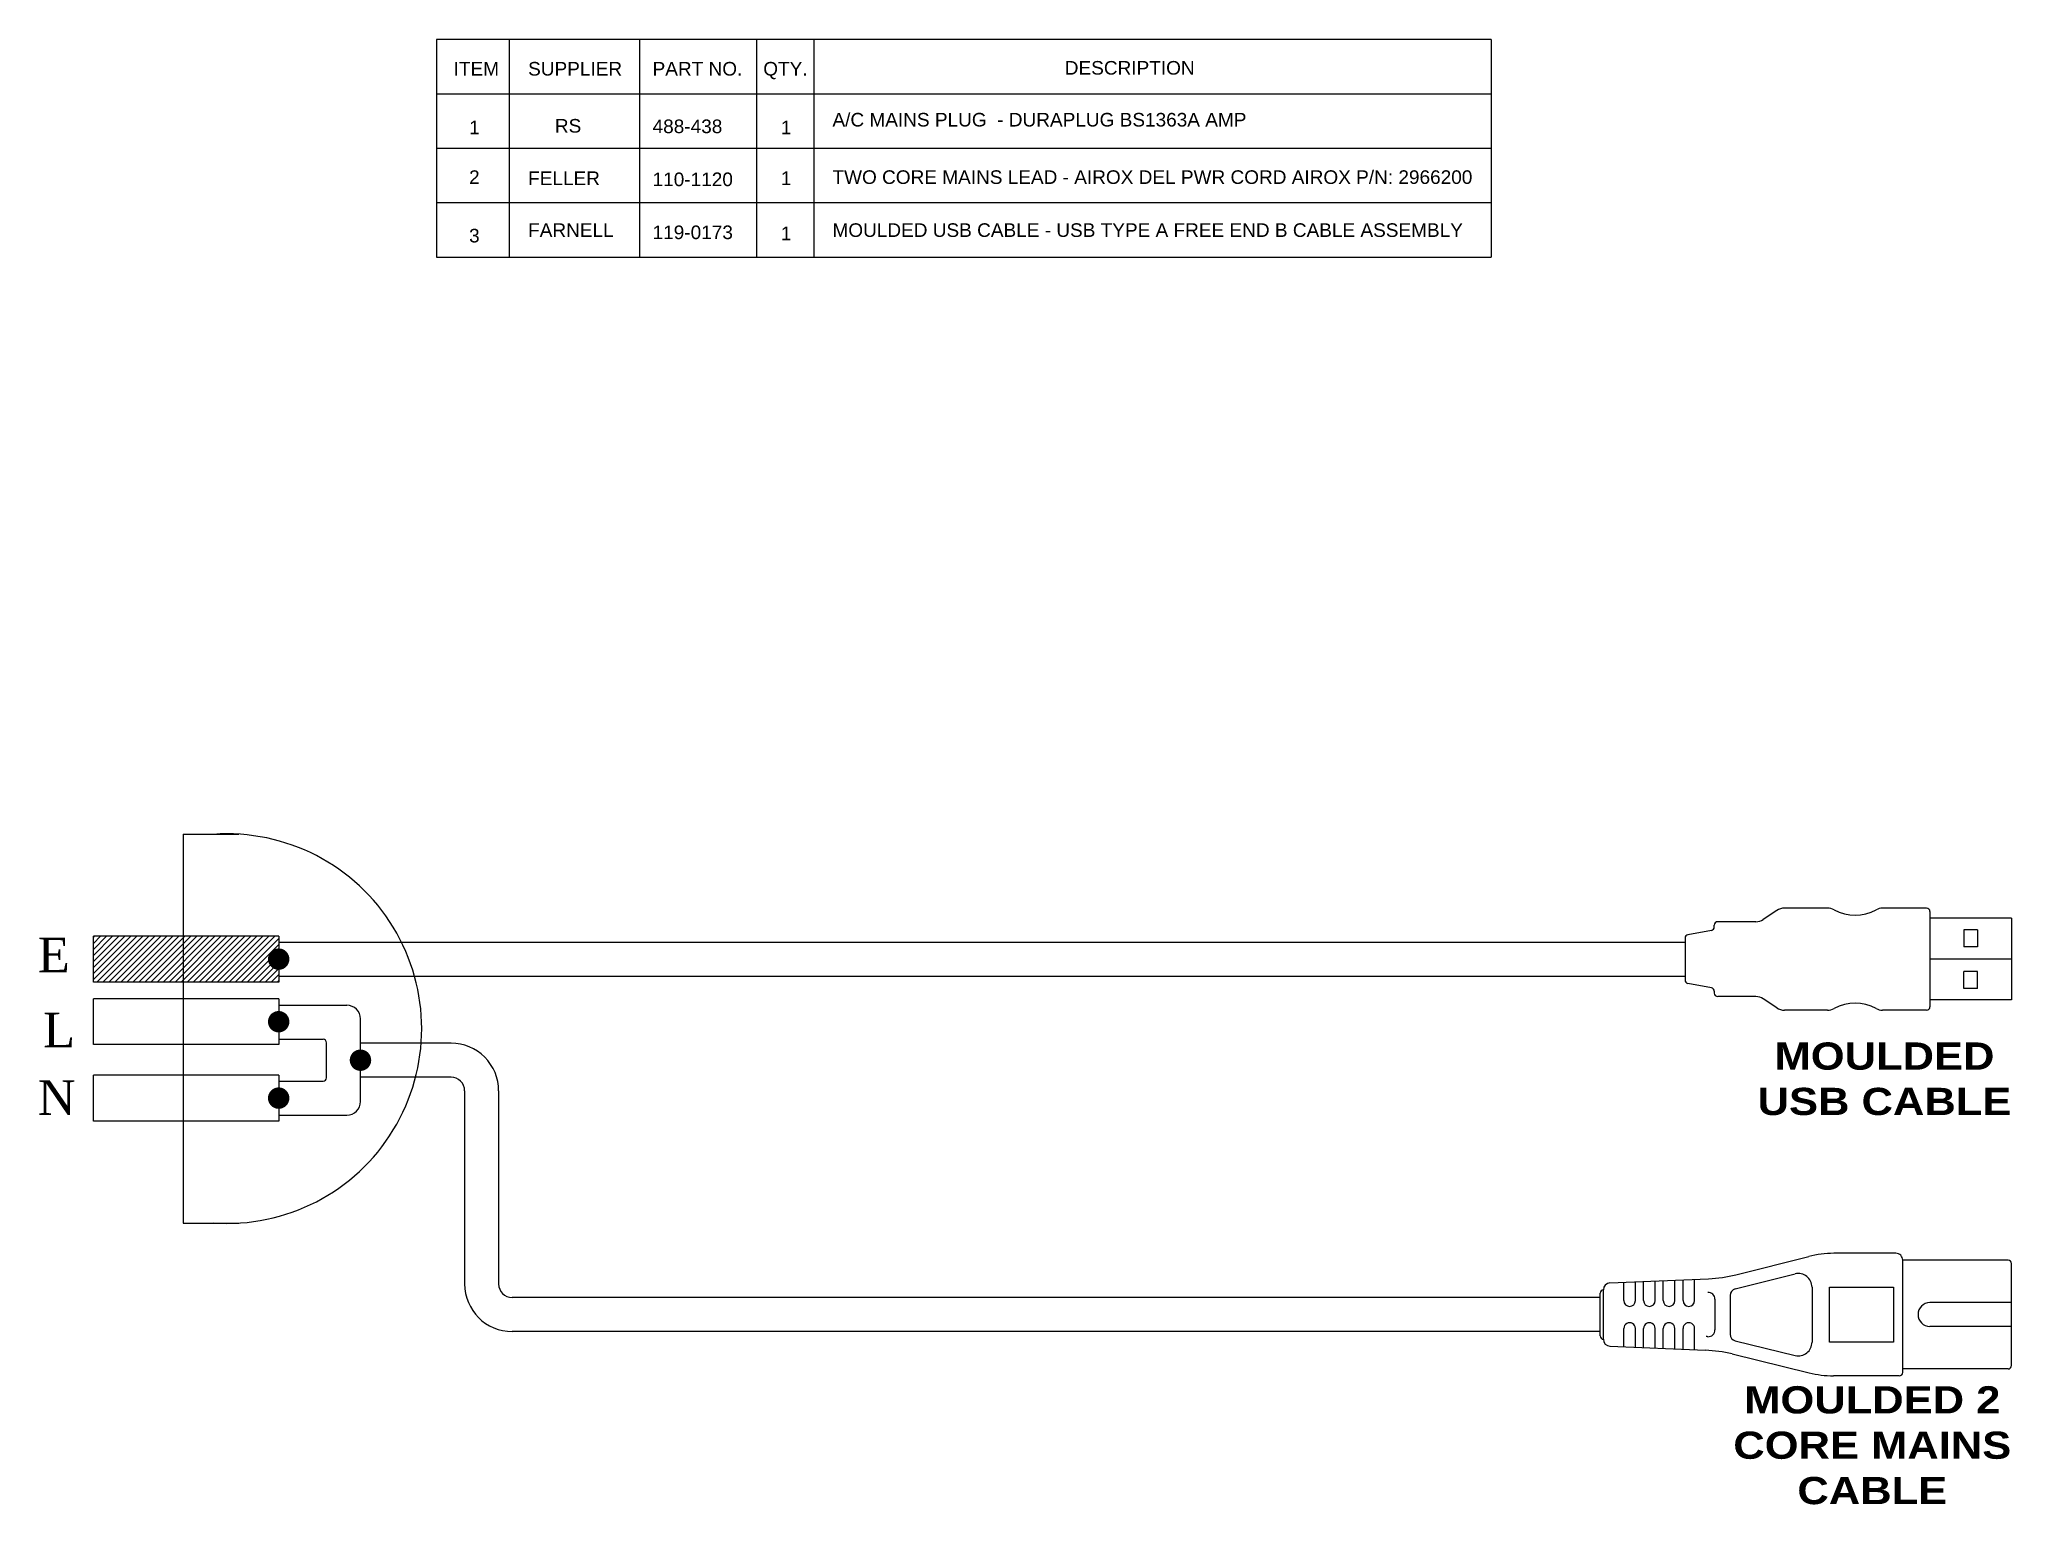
# Model space of a CAD drawing. Extents: x -214 to 76, y -21 to 194.
import ezdxf

# ---------------------------------------------------------------- set-up
doc = ezdxf.new("R2010")
doc.units = 0
doc.header["$LTSCALE"] = 1.87
doc.header["$MEASUREMENT"] = 0
doc.layers.get('0').update_dxf_attribs({"linetype": 'CONTINUOUS'})
doc.layers.add('DIM', color=7, linetype='CONTINUOUS')

# ---------------------------------------------------------------- blocks, each defined once
blk = doc.blocks.new('B3')
at = {"layer": 'DIM', "const_width": 0.031}
blk.add_lwpolyline([(-0.01555379570035331, 0.0004659632008561232, 1), (0.01544620429964549, 0.0004659632008561232, 1)], format="xyb", close=True, dxfattribs=at)

msp = doc.modelspace()

# ---------------------------------------------------------------- hatches: boundary and pattern name
h = msp.add_hatch()
h.set_pattern_fill('ANSI31', color=256, scale=5, style=0)
h.set_pattern_definition([(45, (-1.4210854715202e-12, -0.5218108752688195), (-0.4419417382415922, 0.4419417382415922), [])])
h.paths.add_polyline_path([(-187.9947589956757, 62.44002075437344), (-205.9059146049015, 62.44002075437344), (-205.9059146049015, 55.70256624245526), (-187.9947589956756, 55.70256624245526)])
edge = h.paths.add_edge_path()
edge.add_line((-178.6795734112657, 61.04948262314553), (-178.6795734112624, 62.44002075437343))
edge.add_line((-178.6795734112624, 62.44002075437343), (-187.9947589956757, 62.44002075437342))
edge.add_line((-187.9947589956757, 62.44002075437342), (-187.9947589956757, 55.70256624245527))
edge.add_line((-187.9947589956757, 55.70256624245527), (-178.6795734112708, 55.70256624245526))
edge.add_line((-178.6795734112708, 55.70256624245526), (-178.6795734112675, 58.28429873682418))
edge.add_ellipse((-178.6795734112657, 59.07129495017799), major_axis=(0.5564903592306671, 0.5564903592306671), ratio=0.9999999999999889, start_angle=134.9999999999997, end_angle=225.0000000000003, ccw=False)
edge.add_ellipse((-178.6795734112657, 59.07129495017799), major_axis=(0.5564903592306684, 0.5564903592306684), ratio=0.9999999999999936, start_angle=45.00000000008089, end_angle=134.9999999999998, ccw=False)
edge.add_line((-178.6795734112668, 59.85829116353188), (-178.6795734112657, 61.04948262314553))

# ---------------------------------------------------------------- linework, layer by layer
for p, q in [((-155.461528790797, 194.2571981285859), (-155.461528790797, 162.2571981285859)), ((-0.4230352717543866, 194.2571981285859), (-155.461528790797, 194.2571981285859)), ((-144.7933706895363, 194.2571981285859), (-144.7933706895363, 162.2571981285859)), ((-125.6371549083909, 194.2571981285859), (-125.6371549083908, 162.2571981285859)), ((-108.4290293517887, 194.2571981285859), (-108.4290293517886, 162.2571981285859)), ((-99.98730742553286, 194.2571981285859), (-99.98730742553278, 162.2571981285859)), ((-0.4230352717543866, 194.2571981285859), (-0.4230352717544008, 162.2571981285859)), ((-155.461528790797, 186.2571981285859), (-0.4230352717543866, 186.2571981285859)), ((-155.461528790797, 178.2571981285859), (-0.4230352717543937, 178.2571981285859)), ((-0.4230352717544008, 170.2571981285859), (-155.461528790797, 170.2571981285859)), ((-155.461528790797, 162.2571981285859), (-0.4230352717544008, 162.2571981285859)), ((-192.7254584694483, 77.43343804409048), (-192.7254584694483, 20.28010084293463)), ((-192.7254584694483, 77.43343804409048), (-184.5595369597536, 77.43343804409048)), ((32.38235422872489, 63.78684995721969), (32.3823542287249, 64.07129349841438)), ((38.47680295326089, 64.57129349841435), (32.8823542287249, 64.57129349841438)), ((41.57850511173842, 66.23539408709004), (39.58620334571135, 64.90719290973867)), ((49.04223340879282, 66.57129349841435), (42.68790550418888, 66.57129349841435)), ((63.58235422872488, 66.57129349841435), (57.12247504865693, 66.57129349841435)), ((64.08235422872488, 66.07129349841435), (64.08235422872488, 52.07129349841436)), ((76.08235422872488, 65.07129349841435), (64.08235422872488, 65.07129349841435)), ((76.08235422872488, 65.07129349841438), (76.08235422872488, 53.07129349841438)), ((-205.9059146049015, 55.70256624245526), (-205.9059146049015, 62.44002075437344)), ((-178.6795734112624, 62.44002075437344), (-205.9059146049015, 62.44002075437344)), ((-205.9059146049015, 56.91153946867027), (-205.9059146049015, 61.23104752815843)), ((-178.6795734112624, 62.44002075437344), (-178.6795734112708, 55.70256624245526)), ((-178.6795734112642, 61.75286130695452), (-178.6795734112642, 57.43335034393909)), ((-178.6795734112425, 61.57129349841435), (28.08235422872486, 61.57129349841435)), ((-178.6795734112642, 61.57129349841435), (-178.6795734112689, 56.57129349841435)), ((-178.6795734112425, 61.57129349841435), (-178.6795734112425, 56.57129349841435)), ((28.08235422872486, 62.15573703960904), (28.08235422872486, 55.98684995721968)), ((28.08235422872485, 62.07129349841432), (28.08235422872486, 57.07129349841436)), ((28.08235422872486, 61.07129349841433), (28.08235422872486, 57.07129349841436)), ((31.97380818681639, 63.29528493247789), (28.49090027063336, 62.64730206435083)), ((69.08235422872488, 63.37129349841437), (69.08235422872488, 60.87129349841437)), ((71.08235422872488, 63.37129349841437), (69.08235422872488, 63.3712934984144)), ((71.08235422872488, 63.37129349841437), (71.08235422872488, 60.87129349841437)), ((28.08235422872486, 60.07129349841432), (28.08235422872486, 59.07129349841439)), ((28.08235422872486, 59.57129349841436), (28.08235422872486, 58.57129349841436)), ((76.08235422872488, 59.07129349841438), (64.08235422872488, 59.07129349841436)), ((71.08235422872488, 60.87129349841437), (69.08235422872488, 60.8712934984144)), ((-178.6795734112708, 55.70256624245526), (-205.9059146049015, 55.70256624245526)), ((-178.6795734112425, 56.57129349841435), (28.08235422872486, 56.57129349841442)), ((31.97380818681639, 54.84730206435082), (28.49090027063336, 55.49528493247789)), ((69.08235422872494, 54.77129349841432), (69.08235422872488, 57.27129349841432)), ((71.08235422872488, 57.27129349841437), (69.08235422872488, 57.2712934984144)), ((71.08235422872494, 54.77129349841437), (71.08235422872488, 57.27129349841437)), ((-205.9059146048892, 46.50479706033698), (-205.9059146048892, 53.24225157225516)), ((-178.6795734112501, 53.24225157225516), (-205.9059146048892, 53.24225157225516)), ((-178.6795734112501, 53.24225157225516), (-178.6795734112584, 46.50479706033698)), ((-178.6795734112534, 52.28842683626378), (-168.6521244481996, 52.28842683626378)), ((32.38235422872489, 54.35573703960902), (32.38235422872489, 54.07129349841439)), ((38.47680295326091, 53.57129349841435), (32.88235422872489, 53.57129349841439)), ((41.57850511173841, 51.90719290973867), (39.58620334571135, 53.23539408709004)), ((76.08235422872488, 53.07129349841436), (64.08235422872488, 53.07129349841436)), ((71.08235422872494, 54.77129349841437), (69.08235422872488, 54.77129349841434)), ((-205.9059146048892, 47.71376883478835), (-205.9059146048892, 52.03327979780379)), ((-178.6795734112534, 52.03327979780379), (-178.6795734112534, 47.71376883478835)), ((-166.6521244481996, 38.14164374524367), (-166.6521244481996, 50.28842683626378)), ((49.04223340879281, 51.57129349841435), (42.68790550418886, 51.57129349841436)), ((63.58235422872488, 51.57129349841436), (57.12247504865694, 51.57129349841436)), ((-178.6795734112584, 46.50479706033698), (-205.9059146048892, 46.50479706033698)), ((-178.6795734112534, 47.28842683626378), (-172.1521244481996, 47.28842683626378)), ((-171.6521244481996, 41.64185373587176), (-171.6521244481996, 46.78842683626378)), ((-153.3409794486141, 46.71509528807604), (-166.6521244481996, 46.71509528807604)), ((-205.9065884313353, 35.27351813265167), (-205.9065884313353, 42.01097264456985)), ((-178.6802472376962, 42.01097264456985), (-205.9065884313353, 42.01097264456985)), ((-178.6802472376962, 42.01097264456985), (-178.6802472377045, 35.27351813265167)), ((-178.6800972488915, 41.14224538411143), (-172.1521544459609, 41.14185373677162)), ((-153.3409794486141, 41.71509528807603), (-166.6521244481996, 41.71509528807604)), ((-151.3409794486141, 39.71509528807603), (-151.3409794486141, 11.33021874518165)), ((-146.3409794486141, 39.71509528807603), (-146.3409794486141, 11.33021874518164)), ((-178.6802472377045, 35.27351813265167), (-205.9065884313353, 35.27351813265167)), ((-178.6803972265038, 36.14224539311009), (-168.6522444392445, 36.14164374884313)), ((-192.7254584694483, 20.28010084293463), (-184.5595369597536, 20.28010084293463)), ((35.56284014420461, 12.67914450460047), (46.27985852272082, 15.37654316723165)), ((59.0823542287249, 15.83021874518162), (49.94106676706735, 15.83021874518163)), ((60.08235422872487, -1.669781254818377), (60.0823542287249, 14.83021874518162)), ((75.58235422872488, 14.83021874518163), (60.0823542287249, 14.83021874518163)), ((17.03953639033271, 11.47124083782196), (31.53758591958627, 12.09258581764711)), ((20.78235422872489, 8.88021874518162), (20.78235422872491, 11.6316473166102)), ((21.98235422872489, 8.880218745181615), (21.98235422872491, 11.68307588803877)), ((23.6823542287249, 8.880218745181608), (23.68235422872491, 11.75593303089591)), ((24.88235422872489, 8.880218745181603), (24.88235422872491, 11.80736160232448)), ((26.5823542287249, 8.880218745181596), (26.58235422872492, 11.88021874518163)), ((27.7823542287249, 8.88021874518159), (27.78235422872492, 11.9316473166102)), ((29.48235422872491, 8.880218745181583), (29.48235422872493, 12.00450445946734)), ((35.45978791802231, 10.59083031754374), (44.25714371952825, 12.8050633192565)), ((76.08235422872487, -0.6697812548183748), (76.08235422872488, 14.33021874518163)), ((15.60188510060565, 9.330218745181622), (-144.3409794486141, 9.33021874518164)), ((15.60188510060564, 3.688279548358966), (15.60188510060566, 9.972157942004296)), ((16.08235422872487, 3.188279548358962), (16.0823542287249, 10.47215794200429)), ((19.08235422872488, 8.880218745181628), (19.0823542287249, 11.55879017375305)), ((32.48263198063228, 9.088209854580427), (32.48263198063228, 4.571613403495306)), ((34.70386846764541, 9.621075356073735), (34.70386846764541, 3.948556068330031)), ((46.74530481877446, 10.86555339631649), (46.74530481877446, 2.765075408643659)), ((76.08235422872488, 8.580218745181625), (64.08235422872488, 8.580218745181625)), ((15.60188510060563, 4.330218745181622), (-144.3409794486141, 4.330218745181639)), ((19.08235422872487, 2.101647316610196), (19.08235422872487, 4.780218745181629)), ((20.78235422872487, 2.028790173753053), (20.78235422872488, 4.780218745181623)), ((21.98235422872487, 1.97736160232448), (21.98235422872488, 4.780218745181616)), ((23.68235422872487, 1.904504459467338), (23.68235422872488, 4.78021874518161)), ((24.88235422872487, 1.853075888038766), (24.88235422872489, 4.780218745181604)), ((26.58235422872487, 1.780218745181623), (26.58235422872489, 4.780218745181598)), ((27.78235422872488, 1.728790173753051), (27.78235422872489, 4.780218745181592)), ((29.48235422872487, 1.655933030895909), (29.48235422872489, 4.780218745181585)), ((35.46612441622835, 2.977228231801189), (44.26981671594034, 0.8224197355859726)), ((76.08235422872488, 5.080218745181625), (64.08235422872488, 5.080218745181625)), ((17.03953639033269, 2.189196652541289), (31.10563493682634, 1.586363857691563)), ((35.0041591973238, 1.031262671915027), (46.32520802378043, -1.73969880275102)), ((59.58235422872487, -2.169781254818376), (49.89136879503633, -2.169781254818377)), ((75.58235422872487, -1.169781254818375), (60.08235422872487, -1.169781254818375))]:
    msp.add_line(p, q)
msp.add_lwpolyline([(49.33596629217459, 10.8655533963165), (58.70178631379827, 10.8655533963165), (58.70178631379827, 2.765075408643658), (49.33596629217459, 2.765075408643657)], close=True)
for centre, radius, start, end in [((-186.277147977714, 48.85676944351255), 28.62824088057586, 265.9644296899838, 94.03557031001615), ((31.88235422872489, 63.78684995721969), 0.5, 280.5391837286281, 0), ((32.8823542287249, 64.07129349841438), 0.5, 89.99999999999974, 180), ((38.47680295326089, 66.57129349841435), 2, 269.9999999999997, 303.6900675259798), ((42.68790550418888, 64.57129349841435), 2, 90, 123.6900675259797), ((49.04223340879283, 64.57129349841435), 2, 61.71101656267322, 90.0000000000002), ((53.08235422872488, 72.078069560258), 6.524920121755843, 241.711016562673, 298.288983437327), ((57.12247504865692, 64.57129349841435), 2, 90, 118.288983437327), ((57.12247504865693, 64.57129349841435), 2, 90, 118.2889834373268), ((63.58235422872488, 66.07129349841435), 0.5, 0, 90), ((28.58235422872486, 62.15573703960904), 0.5, 100.5391837286283, 180), ((28.58235422872486, 55.98684995721968), 0.5, 180, 259.4608162713717), ((-168.6521244481996, 50.28842683626378), 2, 0, 90), ((31.88235422872489, 54.35573703960902), 0.5, 0, 79.46081627137175), ((32.88235422872489, 54.07129349841439), 0.5, 180, 269.9999999999997), ((38.47680295326089, 51.57129349841435), 2, 56.30993247402029, 89.99999999999959), ((53.08235422872488, 46.0645174365707), 6.524920121755843, 61.71101656267304, 118.2889834373271), ((42.68790550418886, 53.57129349841436), 2, 236.3099324740203, 270), ((49.04223340879281, 53.57129349841435), 2, 270, 298.2889834373273), ((57.12247504865694, 53.57129349841436), 2, 241.7110165626729, 270), ((63.58235422872488, 52.07129349841436), 0.5, 270, 0), ((-172.1521244481996, 46.78842683626378), 0.5, 359.9999999999997, 90), ((-153.3409794486141, 39.71509528807603), 7, 359.9999999999999, 90), ((-172.1521244481996, 41.64185373587176), 0.5, 269.9965625097709, 359.9999999999997), ((-153.3409794486141, 39.71509528807603), 2, 359.9999999999999, 90), ((-168.6521244481996, 38.14164374524367), 2, 269.9965625097707, 0), ((49.94106676706735, 0.8302187451816252), 15, 90, 104.1275035902014), ((59.0823542287249, 14.83021874518162), 1, 359.9999999999999, 90), ((75.58235422872488, 14.33021874518163), 0.5, 0, 90), ((30.68122915174256, 32.0742437340005), 20, 272.454031674527, 284.1275035902015), ((44.74530481877445, 10.86555339631649), 2, 1.526666247102482e-13, 104.1275035902012), ((-144.3409794486141, 11.33021874518164), 7, 180, 270), ((-144.3409794486141, 11.33021874518164), 2, 180, 270), ((16.10188510060565, 9.972157942004303), 0.5, 89.99999999999919, 180.0000000000008), ((17.0823542287249, 10.47215794200429), 1, 92.45403167452704, 179.9999999999998), ((19.93235422872489, 8.880218745181624), 0.8500000000000014, 179.9999999999998, 359.9999999999997), ((22.8323542287249, 8.880218745181612), 0.8500000000000014, 179.9999999999998, 359.9999999999997), ((25.7323542287249, 8.8802187451816), 0.8500000000000014, 179.9999999999998, 359.9999999999997), ((28.63235422872491, 8.880218745181587), 0.8500000000000014, 179.9999999999998, 359.9999999999997), ((31.48263198063227, 9.088209854580422), 1, 3.053332494204954e-13, 91.99679547784285), ((35.70386846764539, 9.621075356073744), 1, 104.1275035902006, 180.0000000000005), ((64.08235422872488, 6.830218745181625), 1.75, 90, 270), ((16.10188510060563, 3.688279548358959), 0.5, 179.9999999999992, 270.0000000000004), ((17.08235422872487, 3.188279548358959), 1, 179.9999999999998, 267.545968325473), ((19.93235422872489, 4.780218745181626), 0.8500000000000014, 359.9999999999997, 179.9999999999998), ((22.8323542287249, 4.780218745181614), 0.8500000000000014, 359.9999999999997, 179.9999999999998), ((25.7323542287249, 4.780218745181601), 0.8500000000000014, 359.9999999999997, 179.9999999999998), ((28.63235422872491, 4.780218745181589), 0.8500000000000014, 359.9999999999997, 179.9999999999998), ((30.24927816898262, -18.39529405866183), 22, 86.92609221257726, 87.54596832547291), ((31.48263198063227, 4.571613403495309), 1, 266.9260922125774, 359.9999999999998), ((35.70386846764542, 3.948556068330033), 1, 180, 256.246569390984), ((30.24927816898262, -18.39529405866183), 20, 76.2465693909848, 87.54596832547291), ((44.74530481877446, 2.765075408643665), 2, 256.2465693909846, 359.9999999999998), ((49.89136879503633, 12.83021874518162), 15, 256.2465693909847, 270), ((59.58235422872487, -1.669781254818376), 0.5, 270, 359.9999999999999), ((75.58235422872487, -0.6697812548183748), 0.5, 270, 0)]:
    msp.add_arc(centre, radius, start, end)

# ---------------------------------------------------------------- block references
at = {"xscale": -50.77394924863992, "yscale": 50.77394924863904, "zscale": 50.77394924864064, "rotation": 180}
for p in [(-178.6768419910829, 59.09495229032635), (-178.6768419910938, 49.89718310820808), (-166.64939302804, 44.23875407998804), (-178.6775158175408, 38.66590418052277)]:
    msp.add_blockref('B3', p, dxfattribs=at)

# ---------------------------------------------------------------- texts
at = {"attachment_point": 1}
for s, insert, char_height, width in [('{\\fArial|b0|i0|c0|p34;ITEM}', (-152.957344070003, 190.9496070326661), 2, 10.94882345751182), ('{\\fArial|b0|i0|c0|p34;SUPPLIER}', (-142.0085206124912, 190.949607032666), 2, 16.3713657041003), ('{\\fArial|b0|i0|c0|p34;PART NO.}', (-123.7074628436767, 190.949607032666), 2, 15.27843349188799), ('{\\fArial|b0|i0|c0|p34;QTY.}', (-107.4369210785231, 190.9496070326661), 2, 8.92811226878166), ('{\\fArial|b0|i0|c0|p34;                 DESCRIPTION}', (-76.30362507304878, 191.0865808705859), 2, 37.13026104586892), ('{\\fArial|b0|i0|c0|p34; A/C MAINS PLUG  - DURAPLUG BS1363A AMP}', (-98.03921779601407, 183.4595449235157), 2, 66.28319047715874), ('{\\fArial|b0|i0|c0|p34;1}', (-150.6845727363937, 182.3162801751438), 2, 10.94882345751182), ('{\\fArial|b0|i0|c0|p34;RS}', (-138.0739070111884, 182.5651786385032), 2, 8.42191993912715), ('{\\fArial|b0|i0|c0|p34;488-438}', (-123.7074628436767, 182.4858805628311), 2, 15.27843349188799), ('{\\fArial|b0|i0|c0|p34;1}', (-104.8575317968418, 182.3162801751438), 2, 10.94882345751182), ('{\\fArial|b0|i0|c0|p34;2}', (-150.6845727363937, 175.0157662992602), 2, 10.94882345751182), ('{\\fArial|b0|i0|c0|p34;FELLER}', (-142.0085206124912, 174.858844615761), 2, 16.3713657041003), ('{\\fArial|b0|i0|c0|p34;110-1120}', (-123.7074628436767, 174.6965673326678), 2, 15.27843349188799), ('{\\fArial|b0|i0|c0|p34;1}', (-104.8575317968418, 174.858844615761), 2, 10.94882345751182), ('{\\fArial|b0|i0|c0|p34; TWO CORE MAINS LEAD - AIROX DEL PWR CORD AIROX P/N: 2966200}', (-98.03921779601407, 175.0211218988542), 2, 106.3978631646466), ('{\\fArial|b0|i0|c0|p34;3}', (-150.6845727363937, 166.4173834296682), 2, 10.94882345751182), ('{\\fArial|b0|i0|c0|p34;FARNELL}', (-142.0085206124912, 167.2318086686908), 2, 16.3713657041003), ('{\\fArial|b0|i0|c0|p34;119-0173}', (-123.7074628436767, 166.9072541025043), 2, 15.27843349188799), ('{\\fArial|b0|i0|c0|p34;1}', (-104.8575317968418, 166.7449764883485), 2, 10.94882345751182), ('{\\fArial|b0|i0|c0|p34; MOULDED USB CABLE - USB TYPE A FREE END B CABLE ASSEMBLY}', (-98.03921779601407, 167.2318086686908), 2, 94.29288676917278), ('{\\fTimes New Roman|b0|i0|c0|p18;E}', (-214.0717324726658, 62.22803170894687), 5.077394924864064, 5.42265777975482), ('{\\fTimes New Roman|b0|i0|c0|p18;L}', (-213.2937715407886, 51.19989385968321), 5.077394924864064, 5.42265777975482), ('{\\fTimes New Roman|b0|i0|c0|p18;N}', (-214.0717324726604, 41.26027775835026), 5.077394924864064, 5.42265777975482)]:
    msp.add_mtext(s, dxfattribs=dict(at, insert=insert, char_height=char_height, width=width))
at = {"color": 7, "char_height": 4, "attachment_point": 5}
for s, insert, width in [('{\\fArial Black|b0|i0|c0|p34;MOULDED USB CABLE}', (57.40057524305487, 41.46290052802198), 37.73258970835144), ('{\\fArial Black|b0|i0|c0|p34;MOULDED 2 CORE MAINS CABLE}', (55.60555136855331, -12.40208284896237), 43.83396377058892)]:
    msp.add_mtext(s, dxfattribs=dict(at, insert=insert, width=width))

doc.saveas('drawing.dxf')
